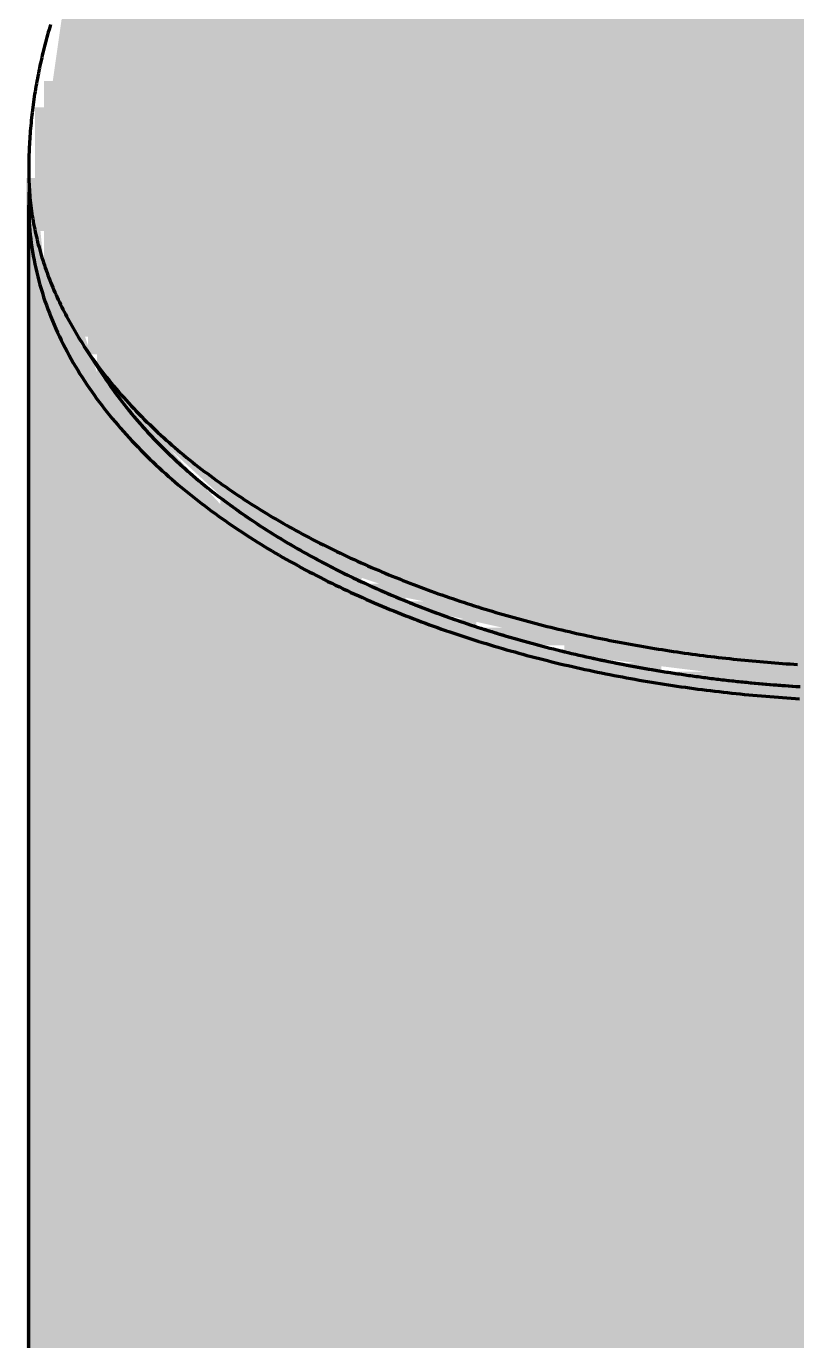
# Model space of a CAD drawing. Header units: millimetres. Extents: x 0 to 420, y 0 to 297.
# Drawn here: x 220.42 to 229.15, y 212.18 to 227.09 of the extents above; entities that cross this region are included whole.
import ezdxf

# ---------------------------------------------------------------- set-up
doc = ezdxf.new("R2010")
doc.units = ezdxf.units.MM
doc.layers.add('01-VISIBLE', color=7, linetype='CONTINUOUS', lineweight=70)
doc.layers.add('13-GRAFICA', color=30, linetype='CONTINUOUS', lineweight=18)

msp = doc.modelspace()

# ---------------------------------------------------------------- hatches: boundary and pattern name
at = {"layer": '13-GRAFICA', "true_color": 0xb21820}
h = msp.add_hatch(color=7, dxfattribs=at)
h.dxf.hatch_style = 1
h.paths.add_polyline_path([(221.1185, 227.5682), (221.6185, 227.9682), (221.6185, 228.1682), (221.7185, 228.1682), (222.5185, 229.0682), (222.7185, 229.0682), (222.7185, 229.1682), (222.8185, 229.1682), (223.7185, 230.1682), (223.9185, 230.1682), (225.0185, 231.3682), (225.2185, 231.3682), (225.8185, 232.0682), (226.1185, 232.0682), (226.1185, 232.1682), (228.1185, 232.2682), (228.1185, 231.9682), (228.0185, 231.9682), (228.0185, 229.8682), (228.1185, 229.8682), (228.1185, 229.6682), (228.2185, 229.6682), (228.4185, 229.3682), (228.6185, 229.3682), (228.6185, 229.2682), (228.8185, 229.2682), (228.8185, 229.1682), (229.0185, 229.1682), (229.0185, 229.0682), (229.3185, 229.0682), (229.3185, 228.9682), (230.1185, 228.9682), (230.1185, 228.8682), (230.4185, 228.8682), (230.4185, 228.9682), (231.0185, 228.9682), (231.0185, 229.0682), (231.4185, 229.0682), (231.4185, 229.1682), (231.8185, 229.2682), (231.8185, 229.3682), (232.1185, 229.4682), (232.1185, 229.6682), (232.3185, 229.7682), (232.3185, 230.0682), (232.4185, 230.0682), (232.4185, 231.0682), (232.5185, 231.0682), (232.5185, 230.9682), (232.7185, 230.9682), (233.0185, 230.5682), (233.2185, 230.5682), (233.7185, 229.9682), (233.9185, 229.9682), (233.9185, 229.8682), (235.1185, 228.7682), (235.1185, 228.5682), (235.2185, 228.5682), (235.2185, 228.4682), (235.5185, 228.2682), (235.5185, 228.0682), (235.8185, 227.8682), (235.8185, 227.6682), (235.9185, 227.6682), (236.0185, 227.3682), (236.3185, 227.1682), (236.3185, 226.9682), (236.5185, 226.8682), (236.5185, 226.6682), (236.6185, 226.6682), (236.6185, 226.4682), (236.7185, 226.4682), (236.7185, 226.2682), (236.8185, 226.2682), (236.8185, 225.9682), (236.9185, 225.9682), (236.9185, 221.1682), (236.6185, 221.0682), (236.6185, 220.9682), (236.3185, 220.9682), (236.3185, 220.8682), (236.1185, 220.8682), (236.1185, 220.7682), (235.9185, 220.7682), (235.9185, 220.6682), (235.7185, 220.6682), (235.7185, 220.5682), (235.4185, 220.5682), (235.4185, 220.4682), (235.2185, 220.4682), (235.2185, 220.3682), (234.5185, 220.2682), (234.5185, 220.1682), (234.2185, 220.1682), (234.2185, 220.0682), (233.8185, 220.0682), (233.8185, 219.9682), (233.4185, 219.9682), (233.4185, 219.8682), (233.0185, 219.8682), (233.0185, 219.7682), (231.1185, 219.6682), (231.1185, 219.5682), (228.1185, 219.6682), (228.1185, 219.7682), (226.5185, 219.9682), (226.5185, 220.0682), (226.1185, 220.0682), (226.1185, 220.1682), (225.8185, 220.1682), (225.8185, 220.2682), (224.9185, 220.4682), (224.9185, 220.5682), (224.4185, 220.6682), (224.4185, 220.7682), (223.8185, 220.9682), (223.7185, 221.1682), (223.1185, 221.3682), (223.0185, 221.5682), (222.6185, 221.6682), (222.6185, 221.7682), (221.4185, 222.8682), (221.4185, 223.0682), (221.2185, 223.1682), (221.2185, 223.3682), (221.1185, 223.3682), (221.1185, 223.5682), (221.0185, 223.5682), (221.0185, 223.7682), (220.9185, 223.7682), (220.9185, 223.9682), (220.8185, 223.9682), (220.8185, 224.1682), (220.7185, 224.1682), (220.7185, 224.3682), (220.6185, 224.3682), (220.6185, 224.7682), (220.5185, 224.7682), (220.5185, 226.1682), (220.6185, 226.1682), (220.6185, 226.4682), (220.7185, 226.4682), (220.8185, 227.1682), (221.0185, 227.2682)])
h = msp.add_hatch(color=7, dxfattribs=at)
h.dxf.hatch_style = 1
h.paths.add_polyline_path([(220.5185, 191.6682), (220.4185, 191.6682), (220.4185, 198.3682), (220.5185, 198.3682), (220.5185, 197.5682), (220.6185, 197.5682), (220.6185, 208.6682), (220.5185, 208.6682), (220.5185, 209.0682), (220.4185, 209.0682), (220.4185, 225.3682), (220.5185, 225.3682), (220.6185, 224.3682), (220.7185, 224.3682), (220.7185, 224.1682), (220.7185, 208.1682), (220.7185, 199.3682), (220.7185, 191.9682), (220.6185, 191.9682)])
h = msp.add_hatch(color=7, dxfattribs=at)
h.dxf.hatch_style = 1
h.paths.add_polyline_path([(220.8185, 224.1682), (220.8185, 223.9682), (220.9185, 223.9682), (220.9185, 223.7682), (221.0185, 223.7682), (221.2185, 223.1682), (221.2185, 207.3682), (221.1185, 207.3682), (221.0185, 207.6682), (220.9185, 207.6682), (220.8185, 208.1682), (220.7185, 208.1682), (220.7185, 224.1682)])
h = msp.add_hatch(color=7, dxfattribs=at)
h.dxf.hatch_style = 1
h.paths.add_polyline_path([(221.4185, 223.0682), (221.4185, 222.8682), (221.4185, 206.9682), (221.4185, 198.2682), (221.4185, 186.7682), (221.2185, 186.7682), (221.2185, 186.8682), (221.2185, 198.6682), (221.2185, 207.3682), (221.2185, 223.1682)])
h = msp.add_hatch(color=7, dxfattribs=at)
h.dxf.hatch_style = 1
h.paths.add_polyline_path([(221.5185, 222.8682), (222.6185, 221.6682), (223.0185, 221.5682), (223.1185, 221.3682), (223.7185, 221.1682), (223.8185, 220.9682), (224.0185, 220.9682), (224.0185, 220.8682), (224.2185, 220.8682), (224.2185, 220.7682), (224.4185, 220.7682), (224.4185, 220.6682), (224.7185, 220.6682), (224.7185, 220.5682), (224.9185, 220.5682), (224.9185, 220.4682), (225.2185, 220.4682), (225.2185, 220.3682), (225.5185, 220.3682), (225.5185, 220.2682), (225.8185, 220.2682), (225.8185, 220.1682), (226.1185, 220.1682), (226.1185, 220.0682), (227.0185, 219.9682), (227.0185, 219.8682), (227.6185, 219.8682), (227.6185, 219.7682), (228.1185, 219.7682), (228.1185, 219.6682), (228.3185, 219.6682), (228.3185, 203.9816), (227.0185, 204.0682), (227.0185, 204.1682), (226.2185, 204.2682), (226.2185, 204.3682), (225.9185, 204.3682), (225.9185, 204.4682), (225.1185, 204.5682), (225.1185, 204.6682), (224.9185, 204.6682), (224.9185, 204.7682), (224.7185, 204.7682), (224.7185, 204.8682), (224.4185, 204.8682), (224.4185, 204.9682), (224.2185, 204.9682), (224.2185, 205.0682), (224.0185, 205.0682), (224.0185, 205.1682), (223.8185, 205.1682), (223.8185, 205.2682), (223.6185, 205.2682), (223.6185, 205.3682), (223.3185, 205.3682), (223.3185, 205.4682), (223.0185, 205.5682), (222.8185, 205.8682), (222.6185, 205.8682), (222.4185, 206.1682), (222.2185, 206.1682), (222.0185, 206.4682), (221.8185, 206.4682), (221.8185, 206.6682), (221.7185, 206.6682), (221.5185, 206.9682), (221.4185, 206.9682), (221.4185, 222.8682)])
h = msp.add_hatch(color=7, dxfattribs=at)
h.dxf.hatch_style = 1
h.paths.add_polyline_path([(229.6185, 219.6682), (229.6185, 219.5682), (231.2185, 219.6322), (231.2185, 203.8682), (229.6185, 203.8682), (229.6185, 203.7682), (229.4185, 203.7682), (229.4185, 203.8682), (228.5185, 203.8682), (228.5185, 203.9682), (228.3185, 203.9816), (228.3185, 219.6682)])

# ---------------------------------------------------------------- linework, layer by layer
at = {"layer": '01-VISIBLE'}
for p, q in [((220.4462, 209.4258), (220.4462, 225.0614)), ((221.2981, 223.1197), (221.0759, 223.459))]:
    msp.add_line(p, q, dxfattribs=at)
for points in [[(220.6932, 227.1085), (220.6846, 227.0797), (220.6761, 227.0508), (220.6678, 227.022), (220.6596, 226.993), (220.6516, 226.964), (220.6438, 226.935), (220.636, 226.906), (220.6285, 226.8769), (220.621, 226.8477), (220.6138, 226.8186), (220.6066, 226.7894), (220.5996, 226.7601), (220.5928, 226.7309), (220.5861, 226.7015), (220.5796, 226.6722), (220.5732, 226.6428), (220.567, 226.6134), (220.5609, 226.584), (220.555, 226.5545), (220.5493, 226.525), (220.5436, 226.4954), (220.5382, 226.4659), (220.5329, 226.4363), (220.5277, 226.4067), (220.5227, 226.377), (220.5179, 226.3473), (220.5132, 226.3176), (220.5087, 226.2879), (220.5043, 226.2582), (220.5001, 226.2284), (220.496, 226.1986), (220.4921, 226.1688), (220.4884, 226.139), (220.4848, 226.1091), (220.4814, 226.0793), (220.4781, 226.0494), (220.475, 226.0195), (220.4721, 225.9896), (220.4693, 225.9596), (220.4666, 225.9297), (220.4642, 225.8997), (220.4619, 225.8697), (220.4597, 225.8397), (220.4577, 225.8097), (220.4559, 225.7797), (220.4542, 225.7497), (220.4527, 225.7197), (220.4513, 225.6897), (220.4501, 225.6596), (220.4491, 225.6296), (220.4482, 225.5995), (220.4475, 225.5695), (220.4469, 225.5394), (220.4465, 225.5093), (220.4463, 225.4793), (220.4462, 225.4492)], [(220.4462, 225.4492), (220.4464, 225.419), (220.4468, 225.3887), (220.4475, 225.3585), (220.4485, 225.3283), (220.4497, 225.298), (220.4513, 225.2678), (220.4531, 225.2376), (220.4552, 225.2074), (220.4576, 225.1773), (220.4603, 225.1472), (220.4632, 225.1171), (220.4664, 225.087), (220.4699, 225.0569), (220.4737, 225.0269), (220.4777, 224.9969), (220.4821, 224.967), (220.4866, 224.9371), (220.4915, 224.9072), (220.4966, 224.8774), (220.502, 224.8477), (220.5077, 224.818), (220.5137, 224.7883), (220.5199, 224.7587), (220.5263, 224.7291), (220.533, 224.6997), (220.54, 224.6702), (220.5473, 224.6408), (220.5548, 224.6115), (220.5625, 224.5823), (220.5705, 224.5531), (220.5788, 224.524), (220.5873, 224.495), (220.5961, 224.4661), (220.6051, 224.4372), (220.6143, 224.4084), (220.6238, 224.3797), (220.6336, 224.351), (220.6435, 224.3225), (220.6537, 224.294), (220.6642, 224.2656), (220.6749, 224.2373), (220.6858, 224.2091), (220.6969, 224.181), (220.7083, 224.1529), (220.7198, 224.125), (220.7317, 224.0971), (220.7437, 224.0694), (220.7559, 224.0417), (220.7684, 224.0141), (220.781, 223.9867), (220.7939, 223.9593), (220.807, 223.932), (220.8203, 223.9049), (220.8338, 223.8778), (220.8475, 223.8508), (220.8614, 223.824), (220.8755, 223.7972), (220.8898, 223.7706), (220.9043, 223.744), (220.919, 223.7176), (220.9339, 223.6912), (220.9489, 223.665), (220.9642, 223.6389), (220.9796, 223.6128), (220.9952, 223.5869), (221.011, 223.5611), (221.027, 223.5354), (221.0431, 223.5098), (221.0594, 223.4844), (221.0759, 223.459)], [(220.452, 225.2553), (220.4502, 225.223), (220.4488, 225.1907), (220.4477, 225.1584), (220.4469, 225.1261), (220.4464, 225.0937), (220.4462, 225.0614)], [(220.4462, 225.0614), (220.4466, 225.0132), (220.4476, 224.965), (220.4494, 224.9168), (220.4519, 224.8686), (220.4551, 224.8205), (220.4591, 224.7724), (220.4637, 224.7244), (220.469, 224.6765), (220.4751, 224.6286), (220.4818, 224.5809), (220.4892, 224.5332), (220.4973, 224.4857), (220.5061, 224.4383), (220.5156, 224.391), (220.5257, 224.3439), (220.5366, 224.2969), (220.548, 224.25), (220.5601, 224.2034), (220.5729, 224.1568), (220.5863, 224.1105), (220.6004, 224.0644), (220.615, 224.0184), (220.6303, 223.9727), (220.6462, 223.9272), (220.6627, 223.8819), (220.6797, 223.8368), (220.6974, 223.7919), (220.7156, 223.7472), (220.7344, 223.7028), (220.7538, 223.6587), (220.7737, 223.6147), (220.7941, 223.5711), (220.8151, 223.5276), (220.8366, 223.4845), (220.8586, 223.4416), (220.8811, 223.3989), (220.9041, 223.3565), (220.9276, 223.3144), (220.9516, 223.2726), (220.976, 223.231), (221.0009, 223.1897), (221.0263, 223.1487), (221.0521, 223.1079), (221.0783, 223.0675), (221.105, 223.0273), (221.1321, 222.9874), (221.1596, 222.9478), (221.1875, 222.9085), (221.2158, 222.8694), (221.2445, 222.8306), (221.2735, 222.7922), (221.303, 222.754), (221.3328, 222.716), (221.3629, 222.6784), (221.3934, 222.6411), (221.4243, 222.604), (221.4555, 222.5672), (221.487, 222.5307), (221.5189, 222.4945), (221.551, 222.4586), (221.5835, 222.423), (221.6163, 222.3876), (221.6494, 222.3525), (221.6828, 222.3177), (221.7164, 222.2832), (221.7504, 222.2489), (221.7846, 222.2149), (221.8191, 222.1812), (221.8538, 222.1478), (221.8888, 222.1146), (221.9241, 222.0817), (221.9596, 222.0491), (221.9954, 222.0168), (222.0314, 221.9847), (222.0676, 221.9529), (222.1041, 221.9213), (222.1408, 221.89), (222.1777, 221.859), (222.2148, 221.8282), (222.2522, 221.7977), (222.2897, 221.7674), (222.3275, 221.7374), (222.3654, 221.7077), (222.4036, 221.6782), (222.4419, 221.649), (222.4805, 221.62), (222.5192, 221.5912), (222.5581, 221.5627), (222.5972, 221.5345), (222.6364, 221.5065), (222.6759, 221.4787), (222.7155, 221.4512), (222.7552, 221.4239), (222.7952, 221.3968), (222.8352, 221.37), (222.8755, 221.3434), (222.9159, 221.3171), (222.9564, 221.291), (222.9971, 221.2651), (223.0379, 221.2395), (223.0789, 221.214), (223.12, 221.1888), (223.1613, 221.1639), (223.2027, 221.1391), (223.2442, 221.1146), (223.2858, 221.0903), (223.3276, 221.0662), (223.3695, 221.0423), (223.4116, 221.0187), (223.4537, 220.9952), (223.496, 220.972), (223.5383, 220.949), (223.5808, 220.9262), (223.6235, 220.9036), (223.6662, 220.8812), (223.709, 220.8591), (223.7519, 220.8371), (223.795, 220.8153), (223.8381, 220.7938), (223.8813, 220.7724), (223.9247, 220.7513), (223.9681, 220.7304), (224.0117, 220.7096), (224.0553, 220.6891), (224.099, 220.6687), (224.1428, 220.6486), (224.1867, 220.6286), (224.2307, 220.6088), (224.2748, 220.5893), (224.319, 220.5699), (224.3632, 220.5507), (224.4075, 220.5317), (224.4519, 220.5129), (224.4964, 220.4943), (224.541, 220.4759), (224.5856, 220.4576), (224.6303, 220.4396), (224.6751, 220.4217), (224.72, 220.404), (224.7649, 220.3865), (224.8099, 220.3692), (224.855, 220.352), (224.9001, 220.3351), (224.9454, 220.3183), (224.9906, 220.3017), (225.036, 220.2853), (225.0814, 220.269), (225.1268, 220.2529), (225.1724, 220.237), (225.218, 220.2213), (225.2636, 220.2057), (225.3093, 220.1904), (225.3551, 220.1752), (225.4009, 220.1601), (225.4468, 220.1452), (225.4927, 220.1306), (225.5387, 220.116), (225.5847, 220.1017), (225.6308, 220.0875), (225.6769, 220.0734), (225.7231, 220.0596), (225.7694, 220.0459), (225.8157, 220.0324), (225.862, 220.019), (225.9084, 220.0058), (225.9548, 219.9928), (226.0013, 219.9799), (226.0478, 219.9672), (226.0944, 219.9546), (226.141, 219.9422), (226.1876, 219.93), (226.2343, 219.9179), (226.281, 219.906), (226.3278, 219.8943), (226.3746, 219.8827), (226.4215, 219.8712), (226.4683, 219.8599), (226.5153, 219.8488), (226.5622, 219.8378), (226.6092, 219.827), (226.6563, 219.8164), (226.7033, 219.8058), (226.7504, 219.7955), (226.7975, 219.7853), (226.8447, 219.7752), (226.8919, 219.7653), (226.9391, 219.7556), (226.9864, 219.746), (227.0337, 219.7366), (227.081, 219.7273), (227.1284, 219.7181), (227.1757, 219.7092), (227.2232, 219.7003), (227.2706, 219.6916), (227.318, 219.6831), (227.3655, 219.6747), (227.4131, 219.6664), (227.4606, 219.6583), (227.5082, 219.6504), (227.5557, 219.6426), (227.6034, 219.6349), (227.651, 219.6274), (227.6986, 219.62), (227.7463, 219.6128), (227.794, 219.6057), (227.8418, 219.5988), (227.8895, 219.592), (227.9373, 219.5854), (227.9851, 219.5789), (228.0329, 219.5725), (228.0807, 219.5663), (228.1285, 219.5603), (228.1764, 219.5543), (228.2243, 219.5486), (228.2721, 219.5429), (228.3201, 219.5374), (228.368, 219.5321), (228.4159, 219.5269), (228.4639, 219.5218), (228.5119, 219.5169), (228.5598, 219.5121), (228.6078, 219.5074), (228.6559, 219.5029), (228.7039, 219.4986), (228.7519, 219.4943), (228.8, 219.4902), (228.848, 219.4863), (228.8961, 219.4825), (228.9442, 219.4788), (228.9923, 219.4753), (229.0404, 219.4719), (229.0885, 219.4687), (229.1366, 219.4656), (229.1848, 219.4626)], [(221.0759, 223.459), (221.0996, 223.4232), (221.1236, 223.3876), (221.148, 223.3523), (221.1726, 223.3171), (221.1976, 223.2822), (221.2229, 223.2475), (221.2485, 223.2131), (221.2744, 223.1788), (221.3006, 223.1448), (221.3271, 223.111), (221.3539, 223.0775), (221.3809, 223.0441), (221.4083, 223.011), (221.4359, 222.9781), (221.4637, 222.9455), (221.4918, 222.9131), (221.5202, 222.8808), (221.5489, 222.8489), (221.5777, 222.8171), (221.6069, 222.7855), (221.6362, 222.7542), (221.6658, 222.7231), (221.6956, 222.6922), (221.7257, 222.6616), (221.756, 222.6311), (221.7865, 222.6009), (221.8172, 222.5709), (221.8481, 222.5411), (221.8792, 222.5116), (221.9105, 222.4822), (221.942, 222.4531), (221.9738, 222.4241), (222.0057, 222.3954), (222.0378, 222.3669), (222.0701, 222.3386), (222.1025, 222.3105), (222.1352, 222.2826), (222.168, 222.255), (222.201, 222.2275), (222.2341, 222.2002), (222.2675, 222.1732), (222.301, 222.1463), (222.3346, 222.1197), (222.3684, 222.0932), (222.4024, 222.067), (222.4365, 222.0409), (222.4708, 222.0151), (222.5052, 221.9894), (222.5398, 221.9639), (222.5745, 221.9387), (222.6093, 221.9136), (222.6443, 221.8887), (222.6795, 221.864), (222.7147, 221.8395), (222.7501, 221.8152), (222.7856, 221.7911), (222.8213, 221.7672), (222.857, 221.7434), (222.8929, 221.7199), (222.9289, 221.6965), (222.965, 221.6733), (223.0013, 221.6503), (223.0376, 221.6275), (223.0741, 221.6048), (223.1107, 221.5824), (223.1474, 221.5601), (223.1842, 221.538), (223.2211, 221.516), (223.2581, 221.4943), (223.2952, 221.4727), (223.3324, 221.4513), (223.3697, 221.43), (223.4071, 221.409), (223.4446, 221.3881), (223.4822, 221.3673), (223.5199, 221.3468), (223.5577, 221.3264), (223.5956, 221.3062), (223.6335, 221.2861), (223.6716, 221.2662), (223.7097, 221.2465), (223.7479, 221.227), (223.7862, 221.2076), (223.8246, 221.1883), (223.8631, 221.1693), (223.9016, 221.1504), (223.9402, 221.1316), (223.9789, 221.113), (224.0177, 221.0946), (224.0566, 221.0763), (224.0955, 221.0582), (224.1345, 221.0402), (224.1735, 221.0224), (224.2127, 221.0048), (224.2519, 220.9873), (224.2911, 220.9699), (224.3305, 220.9527), (224.3699, 220.9357), (224.4093, 220.9188), (224.4489, 220.902), (224.4885, 220.8854), (224.5281, 220.869), (224.5678, 220.8527), (224.6076, 220.8366), (224.6475, 220.8206), (224.6874, 220.8047), (224.7273, 220.789), (224.7673, 220.7734), (224.8074, 220.758), (224.8475, 220.7427), (224.8877, 220.7276), (224.9279, 220.7126), (224.9682, 220.6977), (225.0085, 220.683), (225.0489, 220.6684), (225.0893, 220.654), (225.1298, 220.6397), (225.1703, 220.6256), (225.2109, 220.6115), (225.2515, 220.5977), (225.2922, 220.5839), (225.3329, 220.5703), (225.3737, 220.5569), (225.4145, 220.5435), (225.4554, 220.5303), (225.4962, 220.5173), (225.5372, 220.5043), (225.5782, 220.4915), (225.6192, 220.4789), (225.6602, 220.4663), (225.7013, 220.4539), (225.7425, 220.4417), (225.7837, 220.4295), (225.8249, 220.4175), (225.8661, 220.4056), (225.9074, 220.3939), (225.9488, 220.3823), (225.9901, 220.3708), (226.0315, 220.3594), (226.073, 220.3482), (226.1144, 220.3371), (226.1559, 220.3261), (226.1975, 220.3153), (226.239, 220.3045), (226.2806, 220.2939), (226.3223, 220.2835), (226.3639, 220.2731), (226.4056, 220.2629), (226.4474, 220.2528), (226.4891, 220.2428), (226.5309, 220.233), (226.5727, 220.2232), (226.6146, 220.2136), (226.6564, 220.2041), (226.6983, 220.1948), (226.7402, 220.1855), (226.7822, 220.1764), (226.8242, 220.1674), (226.8662, 220.1586), (226.9082, 220.1498), (226.9503, 220.1412), (226.9923, 220.1327), (227.0344, 220.1243), (227.0766, 220.116), (227.1187, 220.1078), (227.1609, 220.0998), (227.2031, 220.0919), (227.2453, 220.0841), (227.2875, 220.0764), (227.3298, 220.0688), (227.3721, 220.0614), (227.4144, 220.054), (227.4567, 220.0468), (227.499, 220.0397), (227.5414, 220.0328), (227.5838, 220.0259), (227.6262, 220.0191), (227.6686, 220.0125), (227.711, 220.006), (227.7535, 219.9996), (227.7959, 219.9933), (227.8384, 219.9871), (227.8809, 219.9811), (227.9234, 219.9751), (227.966, 219.9693), (228.0085, 219.9636), (228.0511, 219.958), (228.0937, 219.9525), (228.1363, 219.9471), (228.1789, 219.9419), (228.2215, 219.9367), (228.2641, 219.9317), (228.3068, 219.9268), (228.3494, 219.922), (228.3921, 219.9173), (228.4348, 219.9127), (228.4775, 219.9082), (228.5202, 219.9039), (228.5629, 219.8996), (228.6056, 219.8955), (228.6484, 219.8914), (228.6911, 219.8875), (228.7339, 219.8837), (228.7767, 219.88), (228.8195, 219.8765), (228.8622, 219.873), (228.905, 219.8696), (228.9479, 219.8664), (228.9907, 219.8633), (229.0335, 219.8602), (229.0763, 219.8573), (229.1192, 219.8545), (229.162, 219.8518)], [(221.1925, 223.2893), (221.2144, 223.2526), (221.2368, 223.2161), (221.2594, 223.1798), (221.2825, 223.1437), (221.3059, 223.1078), (221.3296, 223.0722), (221.3537, 223.0368), (221.3781, 223.0016), (221.4028, 222.9667), (221.4278, 222.932), (221.4532, 222.8975), (221.4789, 222.8632), (221.5049, 222.8292), (221.5311, 222.7954), (221.5577, 222.7619), (221.5845, 222.7285), (221.6117, 222.6954), (221.6391, 222.6625), (221.6668, 222.6299), (221.6947, 222.5975), (221.723, 222.5653), (221.7514, 222.5333), (221.7802, 222.5016), (221.8091, 222.4701), (221.8384, 222.4388), (221.8678, 222.4077), (221.8975, 222.3769), (221.9274, 222.3463), (221.9576, 222.3159), (221.988, 222.2858), (222.0186, 222.2558), (222.0494, 222.2261), (222.0804, 222.1966), (222.1116, 222.1673), (222.143, 222.1383), (222.1747, 222.1094), (222.2065, 222.0808), (222.2385, 222.0524), (222.2707, 222.0242), (222.3031, 221.9962), (222.3357, 221.9684), (222.3684, 221.9408), (222.4014, 221.9135), (222.4345, 221.8863), (222.4677, 221.8594), (222.5012, 221.8327), (222.5348, 221.8061), (222.5685, 221.7798), (222.6024, 221.7537), (222.6365, 221.7278), (222.6707, 221.7021), (222.7051, 221.6766), (222.7396, 221.6513), (222.7743, 221.6261), (222.8091, 221.6012), (222.844, 221.5765), (222.8791, 221.552), (222.9143, 221.5276), (222.9497, 221.5035), (222.9852, 221.4796), (223.0208, 221.4558), (223.0565, 221.4322), (223.0924, 221.4088), (223.1284, 221.3857), (223.1645, 221.3626), (223.2007, 221.3398), (223.237, 221.3172), (223.2734, 221.2947), (223.31, 221.2725), (223.3467, 221.2504), (223.3834, 221.2285), (223.4203, 221.2067), (223.4573, 221.1852), (223.4944, 221.1638), (223.5316, 221.1426), (223.5689, 221.1216), (223.6063, 221.1007), (223.6437, 221.0801), (223.6813, 221.0596), (223.719, 221.0392), (223.7568, 221.0191), (223.7946, 220.9991), (223.8325, 220.9793), (223.8706, 220.9596), (223.9087, 220.9401), (223.9469, 220.9208), (223.9852, 220.9016), (224.0235, 220.8826), (224.062, 220.8638), (224.1005, 220.8452), (224.1391, 220.8266), (224.1778, 220.8083), (224.2165, 220.7901), (224.2554, 220.7721), (224.2943, 220.7542), (224.3332, 220.7365), (224.3723, 220.719), (224.4114, 220.7016), (224.4506, 220.6844), (224.4898, 220.6673), (224.5291, 220.6503), (224.5685, 220.6336), (224.608, 220.6169), (224.6475, 220.6005), (224.6871, 220.5842), (224.7267, 220.568), (224.7664, 220.552), (224.8061, 220.5361), (224.846, 220.5204), (224.8858, 220.5048), (224.9258, 220.4894), (224.9657, 220.4741), (225.0058, 220.459), (225.0459, 220.444), (225.086, 220.4291), (225.1262, 220.4144), (225.1665, 220.3999), (225.2068, 220.3854), (225.2472, 220.3712), (225.2876, 220.357), (225.328, 220.343), (225.3685, 220.3292), (225.4091, 220.3155), (225.4497, 220.3019), (225.4903, 220.2885), (225.531, 220.2752), (225.5717, 220.262), (225.6125, 220.249), (225.6533, 220.2361), (225.6942, 220.2234), (225.7351, 220.2107), (225.7761, 220.1983), (225.817, 220.1859), (225.8581, 220.1737), (225.8991, 220.1616), (225.9402, 220.1497), (225.9814, 220.1379), (226.0226, 220.1262), (226.0638, 220.1146), (226.105, 220.1032), (226.1463, 220.0919), (226.1877, 220.0808), (226.229, 220.0698), (226.2704, 220.0589), (226.3119, 220.0481), (226.3533, 220.0375), (226.3948, 220.0269), (226.4363, 220.0166), (226.4779, 220.0063), (226.5195, 219.9962), (226.5611, 219.9862), (226.6028, 219.9763), (226.6444, 219.9665), (226.6862, 219.9569), (226.7279, 219.9474), (226.7697, 219.938), (226.8115, 219.9288), (226.8533, 219.9196), (226.8951, 219.9106), (226.937, 219.9018), (226.9789, 219.893), (227.0208, 219.8844), (227.0628, 219.8759), (227.1048, 219.8675), (227.1468, 219.8592), (227.1888, 219.851), (227.2308, 219.843), (227.2729, 219.8351), (227.315, 219.8273), (227.3571, 219.8197), (227.3992, 219.8121), (227.4414, 219.8047), (227.4836, 219.7974), (227.5258, 219.7902), (227.568, 219.7831), (227.6102, 219.7762), (227.6525, 219.7693), (227.6948, 219.7626), (227.7371, 219.756), (227.7794, 219.7496), (227.8217, 219.7432), (227.8641, 219.737), (227.9064, 219.7308), (227.9488, 219.7248), (227.9912, 219.7189), (228.0336, 219.7132), (228.0761, 219.7075), (228.1185, 219.7019), (228.161, 219.6965), (228.2034, 219.6912), (228.2459, 219.686), (228.2884, 219.6809), (228.3309, 219.676), (228.3735, 219.6711), (228.416, 219.6664), (228.4586, 219.6617), (228.5011, 219.6572), (228.5437, 219.6528), (228.5863, 219.6486), (228.6289, 219.6444), (228.6715, 219.6403), (228.7142, 219.6364), (228.7568, 219.6326), (228.7994, 219.6289), (228.8421, 219.6253), (228.8848, 219.6218), (228.9274, 219.6184), (228.9701, 219.6152), (229.0128, 219.612), (229.0555, 219.609), (229.0982, 219.6061), (229.1409, 219.6032), (229.1837, 219.6005)], [(221.2981, 223.1197), (221.3214, 223.0844), (221.3451, 223.0493), (221.3691, 223.0145), (221.3934, 222.9798), (221.4181, 222.9455), (221.443, 222.9113), (221.4682, 222.8773), (221.4938, 222.8436), (221.5196, 222.8101), (221.5458, 222.7768), (221.5722, 222.7438), (221.5989, 222.711), (221.6258, 222.6784), (221.6531, 222.646), (221.6806, 222.6138), (221.7083, 222.5819), (221.7363, 222.5502), (221.7646, 222.5187), (221.7931, 222.4875), (221.8218, 222.4564), (221.8508, 222.4256), (221.88, 222.395), (221.9095, 222.3646), (221.9391, 222.3345), (221.969, 222.3045), (221.9991, 222.2748), (222.0295, 222.2453), (222.06, 222.216), (222.0907, 222.1869), (222.1216, 222.158), (222.1527, 222.1294), (222.1841, 222.1009), (222.2156, 222.0727), (222.2473, 222.0447), (222.2791, 222.0168), (222.3112, 221.9892), (222.3434, 221.9618), (222.3758, 221.9346), (222.4084, 221.9077), (222.4412, 221.8809), (222.4741, 221.8543), (222.5072, 221.8279), (222.5404, 221.8017), (222.5738, 221.7757), (222.6073, 221.75), (222.641, 221.7244), (222.6749, 221.699), (222.7089, 221.6738), (222.743, 221.6488), (222.7773, 221.624), (222.8117, 221.5994), (222.8462, 221.575), (222.8809, 221.5507), (222.9157, 221.5267), (222.9507, 221.5028), (222.9857, 221.4792), (223.0209, 221.4557), (223.0562, 221.4324), (223.0917, 221.4093), (223.1272, 221.3864), (223.1629, 221.3636), (223.1987, 221.3411), (223.2346, 221.3187), (223.2706, 221.2965), (223.3067, 221.2745), (223.343, 221.2526), (223.3793, 221.2309), (223.4157, 221.2094), (223.4523, 221.1881), (223.4889, 221.167), (223.5256, 221.146), (223.5625, 221.1252), (223.5994, 221.1045), (223.6364, 221.0841), (223.6736, 221.0638), (223.7108, 221.0436), (223.7481, 221.0237), (223.7855, 221.0039), (223.8229, 220.9843), (223.8605, 220.9648), (223.8982, 220.9455), (223.9359, 220.9263), (223.9737, 220.9074), (224.0116, 220.8885), (224.0496, 220.8699), (224.0876, 220.8514), (224.1257, 220.833), (224.1639, 220.8149), (224.2022, 220.7968), (224.2405, 220.779), (224.279, 220.7612), (224.3175, 220.7437), (224.356, 220.7263), (224.3946, 220.709), (224.4333, 220.6919), (224.4721, 220.675), (224.5109, 220.6582), (224.5498, 220.6415), (224.5888, 220.625), (224.6278, 220.6087), (224.6669, 220.5925), (224.706, 220.5764), (224.7452, 220.5605), (224.7845, 220.5447), (224.8238, 220.5291), (224.8632, 220.5136), (224.9026, 220.4983), (224.9421, 220.4831), (224.9816, 220.4681), (225.0212, 220.4532), (225.0609, 220.4384), (225.1006, 220.4238), (225.1403, 220.4093), (225.1801, 220.395), (225.22, 220.3808), (225.2599, 220.3667), (225.2998, 220.3528), (225.3398, 220.339), (225.3799, 220.3253), (225.42, 220.3118), (225.4601, 220.2984), (225.5003, 220.2852), (225.5405, 220.2721), (225.5808, 220.2591), (225.6211, 220.2463), (225.6614, 220.2336), (225.7018, 220.221), (225.7423, 220.2086), (225.7827, 220.1962), (225.8233, 220.1841), (225.8638, 220.172), (225.9044, 220.1601), (225.945, 220.1483), (225.9857, 220.1366), (226.0264, 220.1251), (226.0672, 220.1137), (226.1079, 220.1024), (226.1487, 220.0913), (226.1896, 220.0803), (226.2305, 220.0694), (226.2714, 220.0586), (226.3123, 220.048), (226.3533, 220.0375), (226.3943, 220.0271), (226.4354, 220.0168), (226.4764, 220.0067), (226.5175, 219.9966), (226.5587, 219.9867), (226.5998, 219.977), (226.641, 219.9673), (226.6823, 219.9578), (226.7235, 219.9484), (226.7648, 219.9391), (226.8061, 219.93), (226.8474, 219.9209), (226.8888, 219.912), (226.9302, 219.9032), (226.9716, 219.8945), (227.013, 219.886), (227.0545, 219.8775), (227.0959, 219.8692), (227.1374, 219.861), (227.179, 219.8529), (227.2205, 219.845), (227.2621, 219.8371), (227.3037, 219.8294), (227.3453, 219.8218), (227.3869, 219.8143), (227.4286, 219.8069), (227.4703, 219.7997), (227.512, 219.7925), (227.5537, 219.7855), (227.5954, 219.7786), (227.6372, 219.7718), (227.679, 219.7651), (227.7208, 219.7586), (227.7626, 219.7521), (227.8044, 219.7458), (227.8463, 219.7396), (227.8881, 219.7335), (227.93, 219.7275), (227.9719, 219.7216), (228.0138, 219.7158), (228.0557, 219.7102), (228.0977, 219.7047), (228.1396, 219.6992), (228.1816, 219.6939), (228.2236, 219.6887), (228.2656, 219.6836), (228.3076, 219.6787), (228.3496, 219.6738), (228.3917, 219.6691), (228.4337, 219.6644), (228.4758, 219.6599), (228.5179, 219.6555), (228.56, 219.6512), (228.6021, 219.647), (228.6442, 219.6429), (228.6863, 219.639), (228.7284, 219.6351), (228.7706, 219.6314), (228.8127, 219.6277), (228.8549, 219.6242), (228.897, 219.6208), (228.9392, 219.6175), (228.9814, 219.6143), (229.0236, 219.6112), (229.0658, 219.6083), (229.108, 219.6054), (229.1502, 219.6026), (229.1925, 219.6)]]:
    msp.add_lwpolyline(points, dxfattribs=at)

doc.saveas('drawing.dxf')
